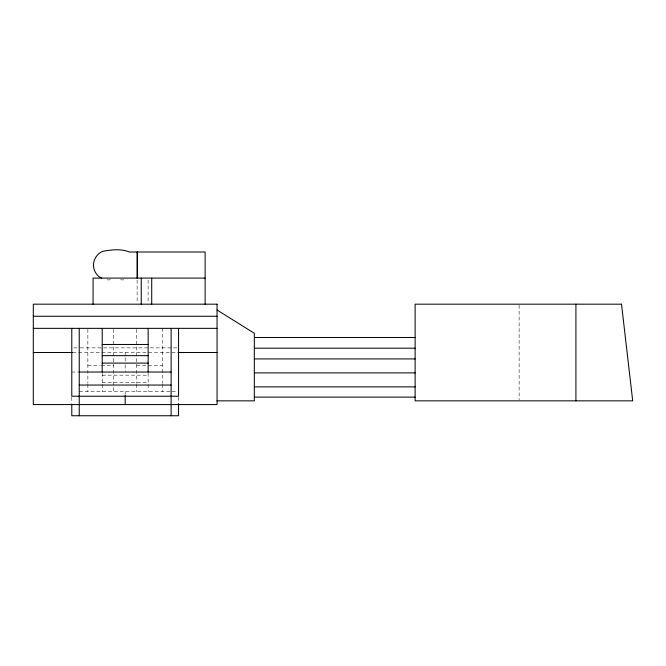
<?xml version="1.0" encoding="UTF-8"?>
<svg xmlns="http://www.w3.org/2000/svg" width="666" height="666" viewBox="0 0 666 666"><rect width="100%" height="100%" fill="white"/><g stroke="black" fill="none" stroke-linecap="round" stroke-linejoin="round"><path stroke-width="0.5" stroke-dasharray="3.33 2.5" d="M73.651 347.868L78.305 347.868M80.278 347.868L178.571 347.868M72.752 352.514L177.614 352.514M87.854 365.376L100.258 365.376M101.29 365.376L113.695 365.376M136.663 365.376L162.504 365.376M71.786 372.036L78.305 372.036M102.214 375.174L148.152 375.174M102.214 382.625L148.152 382.625M79.237 391.558L171.12 391.558M172.053 391.558L177.647 391.558M519.13 305.219L519.13 399.808M178.571 397.236L178.571 403.413M162.504 328.346L162.504 383.333M162.504 384.365L162.504 391.558M148.152 373.143L148.152 383.391M148.152 384.407L148.152 391.558M148.11 280.095L148.11 303.172M137.121 280.095L137.121 303.172M136.663 329.345L136.663 383.333M136.663 384.365L136.663 391.558M125.183 352.514L125.183 356.618M125.183 357.65L125.183 363.811M125.183 364.843L125.183 372.036M125.183 391.558L125.183 394.563M113.695 329.345L113.695 391.558M102.214 373.143L102.214 383.391M102.214 384.39L102.214 391.558M87.854 329.345L87.854 383.333M87.854 384.365L87.854 391.558M71.786 397.236L71.786 403.413M110.464 279.745A14.86 14.86 0 0 1 106.951 279.837M123.918 279.837A14.86 14.86 0 0 1 120.404 279.745"/><path stroke-width="1" d="M205.12 278.088L93.065 278.088L93.065 304.179M33.3 316.258L217.058 316.258M33.3 328.346L217.058 328.346M254.329 337.487L415.126 337.487M102.214 344.472L148.152 344.472M254.329 348.201L415.126 348.201M33.3 352.514L72.411 352.514M177.947 352.514L217.058 352.514M102.214 355.652L148.152 355.652M254.329 358.916L415.126 358.916M102.214 363.103L148.152 363.103M79.237 372.036L171.12 372.036M254.329 372.893L415.126 372.893M79.237 385.048L171.12 385.048M254.329 386.871L415.126 386.871M254.329 397.119L415.126 397.119M217.058 400.849L254.329 400.849L254.329 333.291L217.058 309.998M101.507 278.088L98.934 276.565A14.86 14.86 0 0 1 93.465 265.043C93.573 259.116 97.253 253.629 102.706 251.29C111.247 249.758 121.179 248.585 129.371 251.998L205.12 251.998L205.12 304.179M575.915 304.179L575.915 400.849M178.571 328.346L178.571 396.228L71.786 396.228L71.786 328.346M178.571 403.654L178.571 415.75L71.786 415.75L71.786 404.437M171.12 328.346L171.12 415.75M151.715 278.088L151.715 304.179M148.152 328.346L148.152 372.036M141.242 278.088L141.242 304.179M137.412 251.998L137.412 278.088M137.121 251.998L137.121 278.088M125.183 395.562L125.183 404.57M102.214 328.346L102.214 372.036M79.237 328.346L79.237 415.75M217.058 304.179L33.3 304.179L33.3 404.57L217.058 404.57L217.058 304.179M621.52 304.179L415.126 304.179L415.126 400.849L632.7 400.849L621.52 304.179"/></g></svg>
